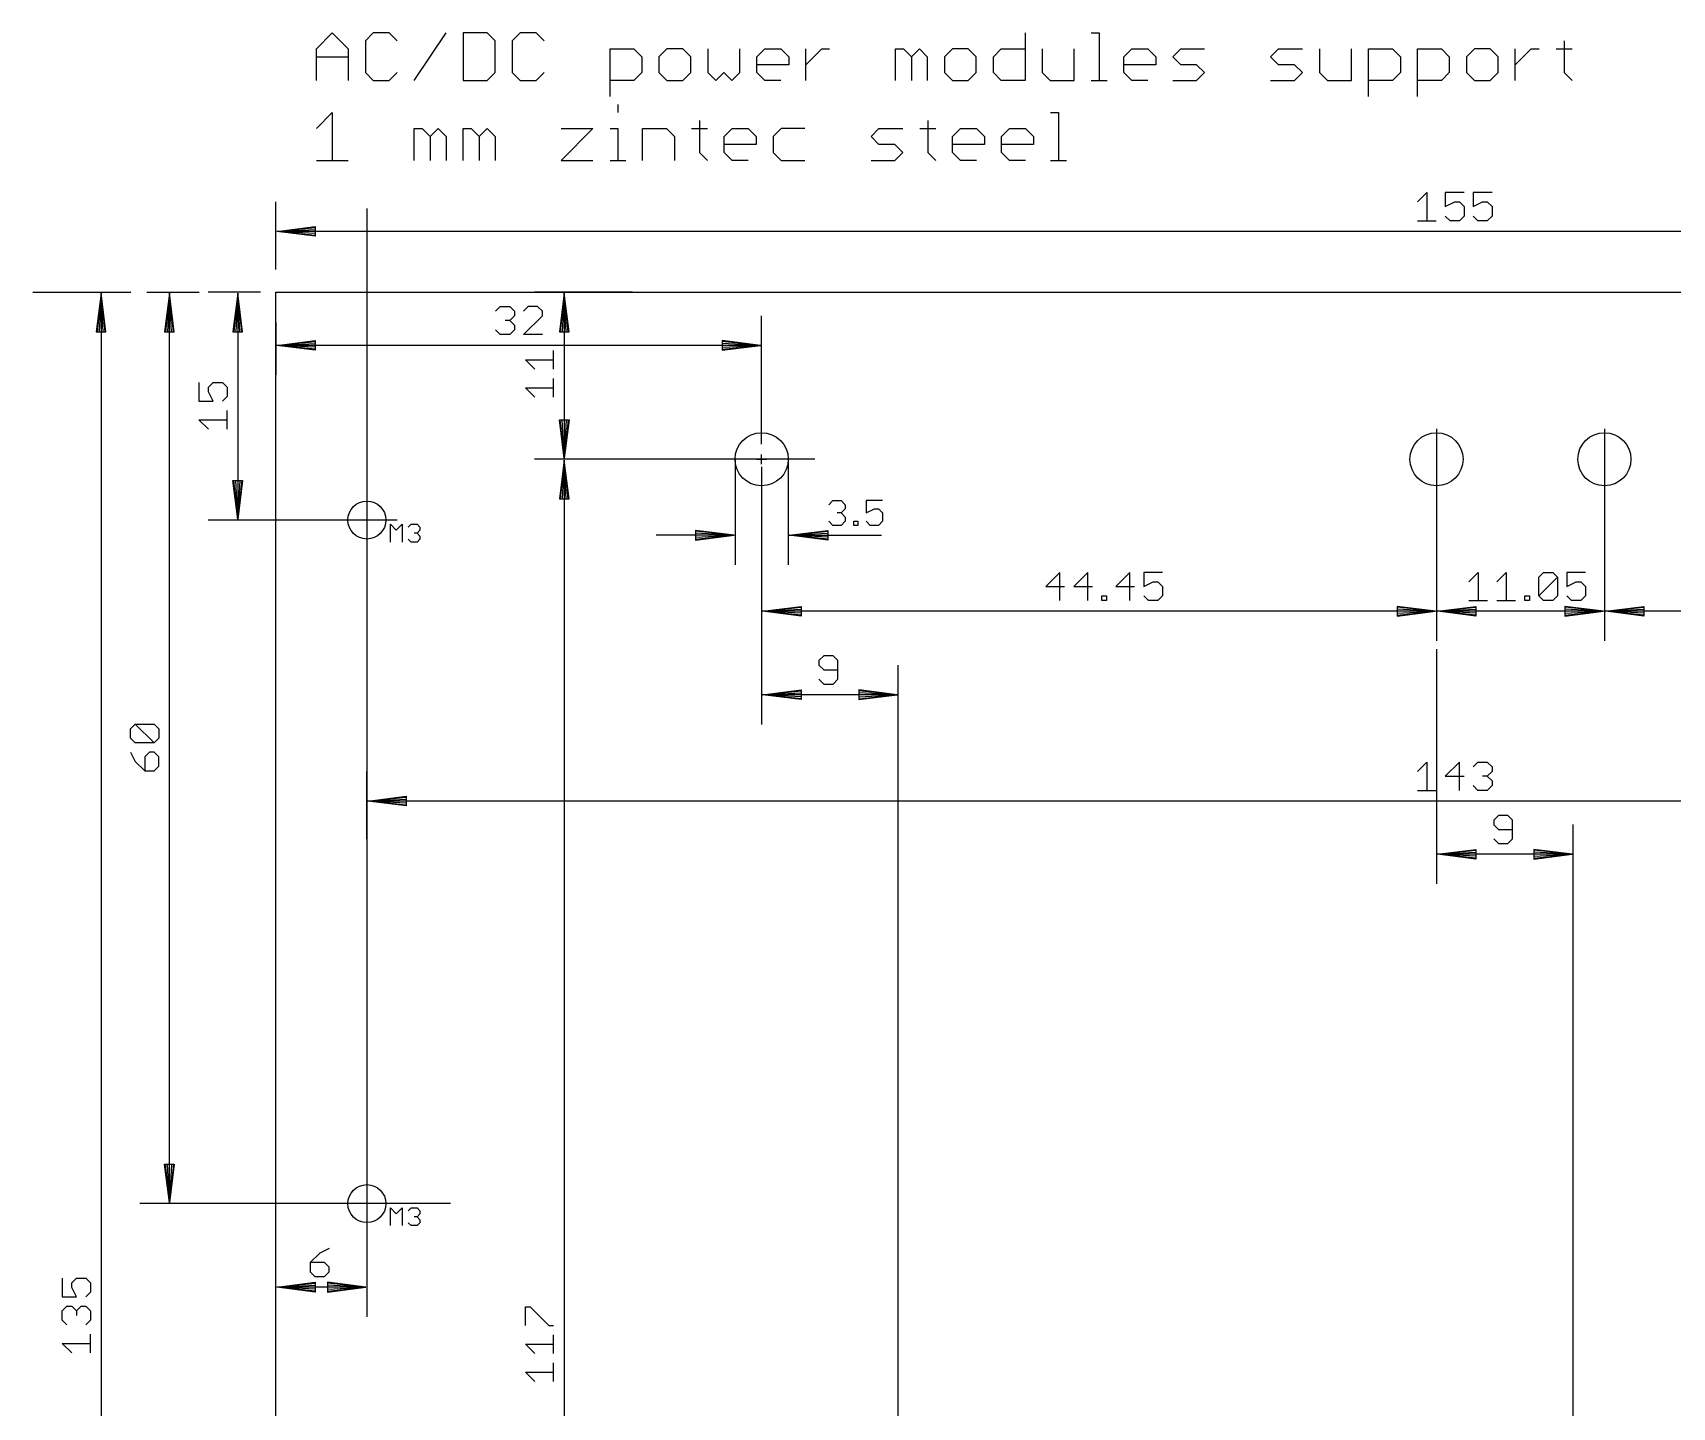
# Model space of a CAD drawing. Extents: x -18 to 158, y 28 to 198.
# Drawn here: x -18.5 to 89.5, y 107.6 to 198.1 of the extents above; entities that cross this region are included whole.
import ezdxf

# ---------------------------------------------------------------- set-up
doc = ezdxf.new("R2010")
doc.units = 0
for name, color, linetype in [('114', 253, 'CONTINUOUS'), ('119', 1, 'CONTINUOUS'), ('133', 2, 'CONTINUOUS'), ('47', 140, 'CONTINUOUS')]:
    doc.layers.add(name, color=color, linetype=linetype)

msp = doc.modelspace()

# ---------------------------------------------------------------- linework, layer by layer
at = {"layer": '114'}
for p, q in [((0.1778, 197.0259), (1.2268, 198.0749)), ((1.2268, 198.0749), (2.2759, 197.0259)), ((3.9251, 198.0749), (3.4006, 197.5504)), ((4.9741, 198.0749), (3.9251, 198.0749)), ((5.4986, 197.5504), (4.9741, 198.0749)), ((6.6233, 194.9278), (8.7214, 198.0749)), ((9.8461, 198.0749), (9.8461, 194.9278)), ((11.4196, 198.0749), (9.8461, 198.0749)), ((11.9441, 197.5504), (11.4196, 198.0749)), ((13.5933, 198.0749), (13.0688, 197.5504)), ((14.6424, 198.0749), (13.5933, 198.0749)), ((15.1669, 197.5504), (14.6424, 198.0749)), ((46.8573, 198.0749), (46.8573, 194.9278)), ((51.2047, 198.0749), (51.7292, 198.0749)), ((51.7292, 198.0749), (51.7292, 194.9278)), ((0.1778, 194.9278), (0.1778, 197.0259)), ((0.1778, 196.5013), (2.2759, 196.5013)), ((2.2759, 197.0259), (2.2759, 194.9278)), ((3.4006, 197.5504), (3.4006, 195.4523)), ((11.9441, 195.4523), (11.9441, 197.5504)), ((13.0688, 197.5504), (13.0688, 195.4523)), ((19.5143, 193.8788), (19.5143, 197.0259)), ((19.5143, 197.0259), (21.0879, 197.0259)), ((21.0879, 197.0259), (21.6124, 196.5013)), ((21.6124, 196.5013), (21.6124, 195.4523)), ((23.2616, 197.0259), (22.7371, 196.5013)), ((22.7371, 196.5013), (22.7371, 195.4523)), ((24.3106, 197.0259), (23.2616, 197.0259)), ((24.8351, 196.5013), (24.3106, 197.0259)), ((24.8351, 195.4523), (24.8351, 196.5013)), ((25.9598, 197.0259), (25.9598, 195.4523)), ((28.0579, 195.4523), (28.0579, 197.0259)), ((29.1826, 196.5013), (29.7071, 197.0259)), ((29.1826, 195.4523), (29.1826, 196.5013)), ((29.7071, 197.0259), (30.7561, 197.0259)), ((30.7561, 197.0259), (31.2806, 196.5013)), ((31.2806, 196.5013), (31.2806, 195.9768)), ((32.4053, 194.9278), (32.4053, 197.0259)), ((32.4053, 195.9768), (33.4544, 197.0259)), ((33.4544, 197.0259), (33.9789, 197.0259)), ((38.3137, 194.9278), (38.3137, 197.0259)), ((38.3137, 197.0259), (38.8382, 197.0259)), ((38.8382, 197.0259), (39.3627, 196.5013)), ((39.3627, 196.5013), (39.8873, 197.0259)), ((39.3627, 196.5013), (39.3627, 194.9278)), ((39.8873, 197.0259), (40.4118, 196.5013)), ((40.4118, 196.5013), (40.4118, 194.9278)), ((42.061, 197.0259), (41.5365, 196.5013)), ((41.5365, 196.5013), (41.5365, 195.4523)), ((43.11, 197.0259), (42.061, 197.0259)), ((43.6345, 196.5013), (43.11, 197.0259)), ((43.6345, 195.4523), (43.6345, 196.5013)), ((44.7592, 196.5013), (45.2837, 197.0259)), ((44.7592, 195.4523), (44.7592, 196.5013)), ((45.2837, 197.0259), (46.8573, 197.0259)), ((47.982, 197.0259), (47.982, 195.4523)), ((50.08, 194.9278), (50.08, 197.0259)), ((53.3532, 196.5013), (53.8777, 197.0259)), ((53.3532, 195.4523), (53.3532, 196.5013)), ((53.8777, 197.0259), (54.9268, 197.0259)), ((54.9268, 197.0259), (55.4513, 196.5013)), ((55.4513, 196.5013), (55.4513, 195.9768)), ((56.576, 196.5013), (57.1005, 197.0259)), ((57.1005, 195.9768), (56.576, 196.5013)), ((57.1005, 197.0259), (58.674, 197.0259)), ((63.0215, 196.5013), (63.546, 197.0259)), ((63.546, 195.9768), (63.0215, 196.5013)), ((63.546, 197.0259), (65.1195, 197.0259)), ((66.2442, 197.0259), (66.2442, 195.4523)), ((68.3423, 194.9278), (68.3423, 197.0259)), ((69.467, 193.8788), (69.467, 197.0259)), ((69.467, 197.0259), (71.0405, 197.0259)), ((71.0405, 197.0259), (71.565, 196.5013)), ((71.565, 196.5013), (71.565, 195.4523)), ((72.6897, 193.8788), (72.6897, 197.0259)), ((72.6897, 197.0259), (74.2633, 197.0259)), ((74.2633, 197.0259), (74.7878, 196.5013)), ((74.7878, 196.5013), (74.7878, 195.4523)), ((76.437, 197.0259), (75.9125, 196.5013)), ((75.9125, 196.5013), (75.9125, 195.4523)), ((77.486, 197.0259), (76.437, 197.0259)), ((78.0106, 196.5013), (77.486, 197.0259)), ((78.0106, 195.4523), (78.0106, 196.5013)), ((79.1352, 194.9278), (79.1352, 197.0259)), ((79.1352, 195.9768), (80.1843, 197.0259)), ((80.1843, 197.0259), (80.7088, 197.0259)), ((81.8209, 197.0259), (82.8699, 197.0259)), ((82.3454, 197.5504), (82.3454, 195.4523)), ((3.4006, 195.4523), (3.9251, 194.9278)), ((4.9741, 194.9278), (5.4986, 195.4523)), ((11.4196, 194.9278), (11.9441, 195.4523)), ((13.0688, 195.4523), (13.5933, 194.9278)), ((14.6424, 194.9278), (15.1669, 195.4523)), ((21.6124, 195.4523), (21.0879, 194.9278)), ((22.7371, 195.4523), (23.2616, 194.9278)), ((24.3106, 194.9278), (24.8351, 195.4523)), ((25.9598, 195.4523), (26.4843, 194.9278)), ((26.4843, 194.9278), (27.0089, 195.4523)), ((27.0089, 195.4523), (27.5334, 194.9278)), ((27.5334, 194.9278), (28.0579, 195.4523)), ((31.2806, 195.9768), (29.1826, 195.9768)), ((29.7071, 194.9278), (29.1826, 195.4523)), ((41.5365, 195.4523), (42.061, 194.9278)), ((43.11, 194.9278), (43.6345, 195.4523)), ((45.2837, 194.9278), (44.7592, 195.4523)), ((47.982, 195.4523), (48.5065, 194.9278)), ((55.4513, 195.9768), (53.3532, 195.9768)), ((53.8777, 194.9278), (53.3532, 195.4523)), ((58.1495, 195.9768), (57.1005, 195.9768)), ((58.674, 195.4523), (58.1495, 195.9768)), ((58.1495, 194.9278), (58.674, 195.4523)), ((64.595, 195.9768), (63.546, 195.9768)), ((65.1195, 195.4523), (64.595, 195.9768)), ((64.595, 194.9278), (65.1195, 195.4523)), ((66.2442, 195.4523), (66.7687, 194.9278)), ((71.565, 195.4523), (71.0405, 194.9278)), ((74.7878, 195.4523), (74.2633, 194.9278)), ((75.9125, 195.4523), (76.437, 194.9278)), ((77.486, 194.9278), (78.0106, 195.4523)), ((82.3454, 195.4523), (82.8699, 194.9278)), ((3.9251, 194.9278), (4.9741, 194.9278)), ((9.8461, 194.9278), (11.4196, 194.9278)), ((13.5933, 194.9278), (14.6424, 194.9278)), ((21.0879, 194.9278), (19.5143, 194.9278)), ((23.2616, 194.9278), (24.3106, 194.9278)), ((30.7561, 194.9278), (29.7071, 194.9278)), ((42.061, 194.9278), (43.11, 194.9278)), ((46.8573, 194.9278), (45.2837, 194.9278)), ((48.5065, 194.9278), (50.08, 194.9278)), ((51.2047, 194.9278), (52.2538, 194.9278)), ((54.9268, 194.9278), (53.8777, 194.9278)), ((56.576, 194.9278), (58.1495, 194.9278)), ((63.0215, 194.9278), (64.595, 194.9278)), ((66.7687, 194.9278), (68.3423, 194.9278)), ((71.0405, 194.9278), (69.467, 194.9278)), ((74.2633, 194.9278), (72.6897, 194.9278)), ((76.437, 194.9278), (77.486, 194.9278)), ((20.0388, 193.3494), (20.0388, 192.8249)), ((0.1778, 191.7759), (1.2268, 192.8249)), ((1.2268, 192.8249), (1.2268, 189.6778)), ((25.4101, 192.3004), (25.4101, 190.2023)), ((40.4496, 192.3004), (40.4496, 190.2023)), ((48.5191, 192.8249), (49.0436, 192.8249)), ((49.0436, 192.8249), (49.0436, 189.6778)), ((6.6233, 189.6778), (6.6233, 191.7759)), ((6.6233, 191.7759), (7.1478, 191.7759)), ((7.1478, 191.7759), (7.6723, 191.2513)), ((7.6723, 191.2513), (8.1968, 191.7759)), ((7.6723, 191.2513), (7.6723, 189.6778)), ((8.1968, 191.7759), (8.7214, 191.2513)), ((8.7214, 191.2513), (8.7214, 189.6778)), ((9.8461, 189.6778), (9.8461, 191.7759)), ((9.8461, 191.7759), (10.3706, 191.7759)), ((10.3706, 191.7759), (10.8951, 191.2513)), ((10.8951, 191.2513), (11.4196, 191.7759)), ((10.8951, 191.2513), (10.8951, 189.6778)), ((11.4196, 191.7759), (11.9441, 191.2513)), ((11.9441, 191.2513), (11.9441, 189.6778)), ((16.2916, 191.7759), (18.3896, 191.7759)), ((18.3896, 191.7759), (16.2916, 189.6778)), ((19.5143, 191.7759), (20.0388, 191.7759)), ((20.0388, 191.7759), (20.0388, 189.6778)), ((21.6628, 189.6778), (21.6628, 191.7759)), ((21.6628, 191.7759), (23.2364, 191.7759)), ((23.2364, 191.7759), (23.7609, 191.2513)), ((23.7609, 191.2513), (23.7609, 189.6778)), ((24.8856, 191.7759), (25.9346, 191.7759)), ((27.0341, 191.2513), (27.5586, 191.7759)), ((27.0341, 190.2023), (27.0341, 191.2513)), ((27.5586, 191.7759), (28.6076, 191.7759)), ((28.6076, 191.7759), (29.1321, 191.2513)), ((29.1321, 191.2513), (29.1321, 190.7268)), ((30.7813, 191.7759), (30.2568, 191.2513)), ((30.2568, 191.2513), (30.2568, 190.2023)), ((32.3549, 191.7759), (30.7813, 191.7759)), ((36.7023, 191.2513), (37.2268, 191.7759)), ((37.2268, 190.7268), (36.7023, 191.2513)), ((37.2268, 191.7759), (38.8004, 191.7759)), ((39.9251, 191.7759), (40.9741, 191.7759)), ((42.0736, 191.2513), (42.5981, 191.7759)), ((42.0736, 190.2023), (42.0736, 191.2513)), ((42.5981, 191.7759), (43.6471, 191.7759)), ((43.6471, 191.7759), (44.1716, 191.2513)), ((44.1716, 191.2513), (44.1716, 190.7268)), ((45.2963, 191.2513), (45.8209, 191.7759)), ((45.2963, 190.2023), (45.2963, 191.2513)), ((45.8209, 191.7759), (46.8699, 191.7759)), ((46.8699, 191.7759), (47.3944, 191.2513)), ((47.3944, 191.2513), (47.3944, 190.7268)), ((25.4101, 190.2023), (25.9346, 189.6778)), ((29.1321, 190.7268), (27.0341, 190.7268)), ((27.5586, 189.6778), (27.0341, 190.2023)), ((30.2568, 190.2023), (30.7813, 189.6778)), ((38.2759, 190.7268), (37.2268, 190.7268)), ((38.8004, 190.2023), (38.2759, 190.7268)), ((38.2759, 189.6778), (38.8004, 190.2023)), ((40.4496, 190.2023), (40.9741, 189.6778)), ((44.1716, 190.7268), (42.0736, 190.7268)), ((42.5981, 189.6778), (42.0736, 190.2023)), ((47.3944, 190.7268), (45.2963, 190.7268)), ((45.8209, 189.6778), (45.2963, 190.2023)), ((0.1778, 189.6778), (2.2759, 189.6778)), ((16.2916, 189.6778), (18.3896, 189.6778)), ((19.5143, 189.6778), (20.5633, 189.6778)), ((28.6076, 189.6778), (27.5586, 189.6778)), ((30.7813, 189.6778), (32.3549, 189.6778)), ((36.7023, 189.6778), (38.2759, 189.6778)), ((43.6471, 189.6778), (42.5981, 189.6778)), ((46.8699, 189.6778), (45.8209, 189.6778)), ((48.5191, 189.6778), (49.5681, 189.6778))]:
    msp.add_line(p, q, dxfattribs=at)
at = {"layer": '119'}
for p, q in [((-2.5, 181), (152.5, 181)), ((-2.5, 61), (-2.5, 181)), ((5.0508, 164.5508), (5.0508, 165.7202)), ((5.0508, 165.7202), (5.4406, 165.3304)), ((5.4406, 165.3304), (5.8304, 165.7202)), ((5.8304, 165.7202), (5.8304, 164.5508)), ((6.2202, 165.5253), (6.4151, 165.7202)), ((6.4151, 165.7202), (6.8049, 165.7202)), ((6.8049, 165.7202), (6.9998, 165.5253)), ((6.9998, 165.3304), (6.8049, 165.1355)), ((6.9998, 165.5253), (6.9998, 165.3304)), ((6.4151, 164.5508), (6.2202, 164.7457)), ((6.8049, 164.5508), (6.4151, 164.5508)), ((6.8049, 165.1355), (6.61, 165.1355)), ((6.8049, 165.1355), (6.9998, 164.9406)), ((6.9998, 164.7457), (6.8049, 164.5508)), ((6.9998, 164.9406), (6.9998, 164.7457)), ((5.0508, 119.5508), (5.0508, 120.7202)), ((5.0508, 120.7202), (5.4406, 120.3304)), ((5.4406, 120.3304), (5.8304, 120.7202)), ((5.8304, 120.7202), (5.8304, 119.5508)), ((6.2202, 120.5253), (6.4151, 120.7202)), ((6.4151, 120.7202), (6.8049, 120.7202)), ((6.8049, 120.1355), (6.61, 120.1355)), ((6.8049, 120.7202), (6.9998, 120.5253)), ((6.9998, 120.3304), (6.8049, 120.1355)), ((6.8049, 120.1355), (6.9998, 119.9406)), ((6.9998, 120.5253), (6.9998, 120.3304)), ((6.9998, 119.9406), (6.9998, 119.7457)), ((6.4151, 119.5508), (6.2202, 119.7457)), ((6.8049, 119.5508), (6.4151, 119.5508)), ((6.9998, 119.7457), (6.8049, 119.5508))]:
    msp.add_line(p, q, dxfattribs=at)
for centre, radius in [((29.5, 170), 1.75), ((3.5, 166), 1.25), ((3.5, 121), 1.25)]:
    msp.add_circle(centre, radius, dxfattribs=at)
at = {"layer": '133'}
for p, q in [((73.945, 172), (73.945, 158.05)), ((85, 172), (85, 158.05)), ((49.1395, 162.5554), (48.215, 161.6308)), ((49.1395, 160.7062), (49.1395, 162.5554)), ((50.9811, 162.5554), (50.0565, 161.6308)), ((50.9811, 160.7062), (50.9811, 162.5554)), ((53.7435, 162.5554), (52.8189, 161.6308)), ((53.7435, 160.7062), (53.7435, 162.5554)), ((55.8932, 162.5554), (54.6605, 162.5554)), ((54.6605, 162.5554), (54.6605, 161.6308)), ((76.0721, 161.939), (76.6885, 162.5554)), ((76.6885, 162.5554), (76.6885, 160.7062)), ((77.9136, 161.939), (78.53, 162.5554)), ((78.53, 162.5554), (78.53, 160.7062)), ((80.676, 162.2472), (80.9842, 162.5554)), ((80.676, 161.0144), (80.676, 162.2472)), ((80.676, 161.0144), (81.9088, 162.2472)), ((80.9842, 162.5554), (81.6006, 162.5554)), ((81.6006, 162.5554), (81.9088, 162.2472)), ((81.9088, 162.2472), (81.9088, 161.0144)), ((83.7504, 162.5554), (82.5176, 162.5554)), ((82.5176, 162.5554), (82.5176, 161.6308)), ((29.5, 161.5), (29.5, 158.05)), ((48.215, 161.6308), (49.4477, 161.6308)), ((50.0565, 161.6308), (51.2893, 161.6308)), ((51.8981, 160.7062), (51.8981, 161.0144)), ((51.8981, 161.0144), (52.2063, 161.0144)), ((52.2063, 161.0144), (52.2063, 160.7062)), ((52.8189, 161.6308), (54.0517, 161.6308)), ((54.6605, 161.6308), (55.2769, 161.939)), ((54.9687, 160.7062), (54.6605, 161.0144)), ((55.2769, 161.939), (55.5851, 161.939)), ((55.5851, 161.939), (55.8932, 161.6308)), ((55.8932, 161.0144), (55.5851, 160.7062)), ((55.8932, 161.6308), (55.8932, 161.0144)), ((73.945, 161.5), (73.945, 158.05)), ((79.7552, 160.7062), (79.7552, 161.0144)), ((79.7552, 161.0144), (80.0634, 161.0144)), ((80.0634, 161.0144), (80.0634, 160.7062)), ((80.9842, 160.7062), (80.676, 161.0144)), ((81.9088, 161.0144), (81.6006, 160.7062)), ((82.5176, 161.6308), (83.134, 161.939)), ((82.8258, 160.7062), (82.5176, 161.0144)), ((83.134, 161.939), (83.4422, 161.939)), ((83.4422, 161.939), (83.7504, 161.6308)), ((83.7504, 161.0144), (83.4422, 160.7062)), ((83.7504, 161.6308), (83.7504, 161.0144)), ((85, 161.5), (85, 158.05)), ((29.565, 160), (32.1, 160.3192)), ((29.565, 160), (32.1, 160.26)), ((29.565, 160), (32.1, 160.13)), ((73.88, 160), (29.565, 160)), ((32.1, 159.6808), (29.565, 160)), ((32.1, 159.87), (29.565, 160)), ((32.1, 159.74), (29.565, 160)), ((32.1, 160.3192), (32.1, 159.6808)), ((52.2063, 160.7062), (51.8981, 160.7062)), ((55.5851, 160.7062), (54.9687, 160.7062)), ((73.88, 160), (71.345, 160.3192)), ((71.345, 160.3192), (71.345, 159.6808)), ((73.88, 160), (71.345, 160.26)), ((73.88, 160), (71.345, 160.13)), ((71.345, 159.6808), (73.88, 160)), ((71.345, 159.87), (73.88, 160)), ((71.345, 159.74), (73.88, 160)), ((74.01, 160), (76.545, 160.3192)), ((74.01, 160), (76.545, 160.26)), ((74.01, 160), (76.545, 160.13)), ((84.935, 160), (74.01, 160)), ((76.545, 159.6808), (74.01, 160)), ((76.545, 159.87), (74.01, 160)), ((76.545, 159.74), (74.01, 160)), ((76.0721, 160.7062), (77.3049, 160.7062)), ((76.545, 160.3192), (76.545, 159.6808)), ((77.9136, 160.7062), (79.1464, 160.7062)), ((80.0634, 160.7062), (79.7552, 160.7062)), ((81.6006, 160.7062), (80.9842, 160.7062)), ((84.935, 160), (82.4, 160.3192)), ((82.4, 160.3192), (82.4, 159.6808)), ((84.935, 160), (82.4, 160.26)), ((84.935, 160), (82.4, 160.13)), ((82.4, 159.6808), (84.935, 160)), ((82.4, 159.87), (84.935, 160)), ((82.4, 159.74), (84.935, 160)), ((83.4422, 160.7062), (82.8258, 160.7062)), ((85.065, 160), (87.6, 160.3192)), ((85.065, 160), (87.6, 160.26)), ((85.065, 160), (87.6, 160.13)), ((129.38, 160), (85.065, 160)), ((87.6, 159.6808), (85.065, 160)), ((87.6, 159.87), (85.065, 160)), ((87.6, 159.74), (85.065, 160)), ((87.6, 160.3192), (87.6, 159.6808))]:
    msp.add_line(p, q, dxfattribs=at)
for centre in [(73.945, 170), (85, 170)]:
    msp.add_circle(centre, 1.75, dxfattribs=at)
at = {"layer": '47'}
for p, q in [((-2.5, 182.5), (-2.5, 186.95)), ((72.6841, 186.939), (73.3005, 187.5554)), ((73.3005, 187.5554), (73.3005, 185.7062)), ((75.7584, 187.5554), (74.5256, 187.5554)), ((74.5256, 187.5554), (74.5256, 186.6308)), ((74.5256, 186.6308), (75.142, 186.939)), ((75.142, 186.939), (75.4502, 186.939)), ((75.4502, 186.939), (75.7584, 186.6308)), ((77.6, 187.5554), (76.3672, 187.5554)), ((76.3672, 187.5554), (76.3672, 186.6308)), ((76.3672, 186.6308), (76.9836, 186.939)), ((76.9836, 186.939), (77.2918, 186.939)), ((77.2918, 186.939), (77.6, 186.6308)), ((3.5, 186.5), (3.5, 113.55)), ((72.6841, 185.7062), (73.9168, 185.7062)), ((74.8338, 185.7062), (74.5256, 186.0144)), ((75.4502, 185.7062), (74.8338, 185.7062)), ((75.7584, 186.0144), (75.4502, 185.7062)), ((75.7584, 186.6308), (75.7584, 186.0144)), ((76.6754, 185.7062), (76.3672, 186.0144)), ((77.2918, 185.7062), (76.6754, 185.7062)), ((77.6, 186.0144), (77.2918, 185.7062)), ((77.6, 186.6308), (77.6, 186.0144)), ((-2.435, 185), (0.1, 185.3192)), ((-2.435, 185), (0.1, 185.26)), ((-2.435, 185), (0.1, 185.13)), ((152.435, 185), (-2.435, 185)), ((0.1, 184.6808), (-2.435, 185)), ((0.1, 184.87), (-2.435, 185)), ((0.1, 184.74), (-2.435, 185)), ((0.1, 185.3192), (0.1, 184.6808)), ((-18.5, 181), (-12.05, 181)), ((-14, 180.935), (-14.3192, 178.4)), ((-14, 180.935), (-14.26, 178.4)), ((-14, 180.935), (-14.13, 178.4)), ((-14, 180.935), (-14, 46.065)), ((-13.6808, 178.4), (-14, 180.935)), ((-13.87, 178.4), (-14, 180.935)), ((-13.74, 178.4), (-14, 180.935)), ((-11, 181), (-7.55, 181)), ((-9.5, 180.935), (-9.8192, 178.4)), ((-9.5, 180.935), (-9.76, 178.4)), ((-9.5, 180.935), (-9.63, 178.4)), ((-9.5, 121.065), (-9.5, 180.935)), ((-9.1808, 178.4), (-9.5, 180.935)), ((-9.37, 178.4), (-9.5, 180.935)), ((-9.24, 178.4), (-9.5, 180.935)), ((-3.5, 181), (-6.95, 181)), ((-5, 180.935), (-5.3192, 178.4)), ((-5, 180.935), (-5.26, 178.4)), ((-5, 180.935), (-5.13, 178.4)), ((-5, 180.935), (-5, 166.065)), ((-4.6808, 178.4), (-5, 180.935)), ((-4.87, 178.4), (-5, 180.935)), ((-4.74, 178.4), (-5, 180.935)), ((21, 181), (14.55, 181)), ((16.5, 180.935), (16.1808, 178.4)), ((16.5, 180.935), (16.24, 178.4)), ((16.5, 180.935), (16.37, 178.4)), ((16.5, 180.935), (16.5, 170.065)), ((16.8192, 178.4), (16.5, 180.935)), ((16.63, 178.4), (16.5, 180.935)), ((16.76, 178.4), (16.5, 180.935)), ((11.9829, 179.7472), (12.2911, 180.0554)), ((12.2911, 180.0554), (12.9075, 180.0554)), ((12.9075, 180.0554), (13.2157, 179.7472)), ((13.2157, 179.439), (12.9075, 179.1308)), ((13.2157, 179.7472), (13.2157, 179.439)), ((14.1327, 180.0554), (13.8245, 179.7472)), ((13.8245, 178.2062), (15.0573, 179.439)), ((14.7491, 180.0554), (14.1327, 180.0554)), ((15.0573, 179.7472), (14.7491, 180.0554)), ((15.0573, 179.439), (15.0573, 179.7472)), ((29.5, 171), (29.5, 179.45)), ((-14.3192, 178.4), (-13.6808, 178.4)), ((-9.8192, 178.4), (-9.1808, 178.4)), ((-5.3192, 178.4), (-4.6808, 178.4)), ((-2.5, 179), (-2.5, 175.55)), ((12.2911, 178.2062), (11.9829, 178.5144)), ((12.9075, 178.2062), (12.2911, 178.2062)), ((12.9075, 179.1308), (12.5993, 179.1308)), ((12.9075, 179.1308), (13.2157, 178.8226)), ((13.2157, 178.5144), (12.9075, 178.2062)), ((13.2157, 178.8226), (13.2157, 178.5144)), ((15.0573, 178.2062), (13.8245, 178.2062)), ((16.1808, 178.4), (16.8192, 178.4)), ((-2.435, 177.5), (0.1, 177.8192)), ((-2.435, 177.5), (0.1, 177.76)), ((-2.435, 177.5), (0.1, 177.63)), ((29.435, 177.5), (-2.435, 177.5)), ((0.1, 177.1808), (-2.435, 177.5)), ((0.1, 177.37), (-2.435, 177.5)), ((0.1, 177.24), (-2.435, 177.5)), ((0.1, 177.8192), (0.1, 177.1808)), ((15.7938, 175.9316), (15.7938, 177.1644)), ((29.435, 177.5), (26.9, 177.8192)), ((26.9, 177.8192), (26.9, 177.1808)), ((29.435, 177.5), (26.9, 177.76)), ((29.435, 177.5), (26.9, 177.63)), ((26.9, 177.1808), (29.435, 177.5)), ((26.9, 177.37), (29.435, 177.5)), ((26.9, 177.24), (29.435, 177.5)), ((14.561, 175.9316), (13.9446, 176.548)), ((13.9446, 176.548), (15.7938, 176.548)), ((-7.5554, 175.0573), (-7.5554, 173.8245)), ((-6.939, 174.7491), (-6.6308, 175.0573)), ((-6.6308, 175.0573), (-6.0144, 175.0573)), ((-6.0144, 175.0573), (-5.7062, 174.7491)), ((15.7938, 174.09), (15.7938, 175.3228)), ((-6.939, 174.4409), (-6.939, 174.7491)), ((-6.6308, 173.8245), (-6.939, 174.4409)), ((-5.7062, 174.1327), (-6.0144, 173.8245)), ((-5.7062, 174.7491), (-5.7062, 174.1327)), ((14.561, 174.09), (13.9446, 174.7064)), ((13.9446, 174.7064), (15.7938, 174.7064)), ((-7.5554, 173.8245), (-6.6308, 173.8245)), ((-5.7062, 171.9829), (-5.7062, 173.2157)), ((-6.939, 171.9829), (-7.5554, 172.5993)), ((-7.5554, 172.5993), (-5.7062, 172.5993)), ((16.5, 170.065), (16.1808, 172.6)), ((16.1808, 172.6), (16.8192, 172.6)), ((16.5, 170.065), (16.24, 172.6)), ((16.5, 170.065), (16.37, 172.6)), ((16.8192, 172.6), (16.5, 170.065)), ((16.63, 172.6), (16.5, 170.065)), ((16.76, 172.6), (16.5, 170.065)), ((33, 170), (14.55, 170)), ((21, 170), (14.55, 170)), ((16.5, 169.935), (16.1808, 167.4)), ((16.5, 169.935), (16.24, 167.4)), ((16.5, 169.935), (16.37, 167.4)), ((16.5, 169.935), (16.5, 53.065)), ((16.8192, 167.4), (16.5, 169.935)), ((16.63, 167.4), (16.5, 169.935)), ((16.76, 167.4), (16.5, 169.935)), ((27.75, 170), (27.75, 163.05)), ((29.1808, 170), (29.8192, 170)), ((29.5, 169.6808), (29.5, 170.3192)), ((31.25, 170), (31.25, 163.05)), ((-5, 166.065), (-5.3192, 168.6)), ((-5.3192, 168.6), (-4.6808, 168.6)), ((-5, 166.065), (-5.26, 168.6)), ((-5, 166.065), (-5.13, 168.6)), ((-4.6808, 168.6), (-5, 166.065)), ((-4.87, 168.6), (-5, 166.065)), ((-4.74, 168.6), (-5, 166.065)), ((29.5, 169.5), (29.5, 152.55)), ((16.1808, 167.4), (16.8192, 167.4)), ((33.9262, 167.0065), (34.1974, 167.2777)), ((34.1974, 167.2777), (34.7397, 167.2777)), ((34.7397, 166.4642), (34.4685, 166.4642)), ((34.7397, 167.2777), (35.0109, 167.0065)), ((35.0109, 166.7354), (34.7397, 166.4642)), ((34.7397, 166.4642), (35.0109, 166.193)), ((35.0109, 167.0065), (35.0109, 166.7354)), ((37.4666, 167.2777), (36.3819, 167.2777)), ((36.3819, 167.2777), (36.3819, 166.4642)), ((36.3819, 166.4642), (36.9243, 166.7354)), ((36.9243, 166.7354), (37.1954, 166.7354)), ((37.1954, 166.7354), (37.4666, 166.4642)), ((37.4666, 166.4642), (37.4666, 165.9219)), ((5.5, 166), (-6.95, 166)), ((27.685, 165), (25.15, 165.3192)), ((25.15, 165.3192), (25.15, 164.6808)), ((27.685, 165), (25.15, 165.26)), ((31.315, 165), (33.85, 165.3192)), ((31.315, 165), (33.85, 165.26)), ((33.85, 165.3192), (33.85, 164.6808)), ((34.1974, 165.6507), (33.9262, 165.9219)), ((34.7397, 165.6507), (34.1974, 165.6507)), ((35.0109, 165.9219), (34.7397, 165.6507)), ((35.0109, 166.193), (35.0109, 165.9219)), ((35.5634, 165.6507), (35.5634, 165.9219)), ((35.5634, 165.9219), (35.8345, 165.9219)), ((35.8345, 165.6507), (35.5634, 165.6507)), ((35.8345, 165.9219), (35.8345, 165.6507)), ((36.6531, 165.6507), (36.3819, 165.9219)), ((37.1954, 165.6507), (36.6531, 165.6507)), ((37.4666, 165.9219), (37.1954, 165.6507)), ((27.685, 165), (22.55, 165)), ((27.685, 165), (25.15, 165.13)), ((25.15, 164.6808), (27.685, 165)), ((25.15, 164.87), (27.685, 165)), ((25.15, 164.74), (27.685, 165)), ((31.315, 165), (33.85, 165.13)), ((31.315, 165), (37.3846, 165)), ((33.85, 164.6808), (31.315, 165)), ((33.85, 164.87), (31.315, 165)), ((33.85, 164.74), (31.315, 165)), ((33.5855, 157.0554), (33.2773, 156.7472)), ((33.2773, 156.7472), (33.2773, 156.439)), ((34.2019, 157.0554), (33.5855, 157.0554)), ((34.5101, 156.7472), (34.2019, 157.0554)), ((34.5101, 155.5144), (34.5101, 156.7472)), ((73.945, 157.5), (73.945, 142.05)), ((33.2773, 156.439), (33.5855, 156.1308)), ((33.2773, 155.5144), (33.5855, 155.2062)), ((33.5855, 156.1308), (34.5101, 156.1308)), ((34.2019, 155.2062), (34.5101, 155.5144)), ((38.5, 48.5), (38.5, 156.45)), ((29.565, 154.5), (32.1, 154.8192)), ((29.565, 154.5), (32.1, 154.76)), ((29.565, 154.5), (32.1, 154.63)), ((38.435, 154.5), (29.565, 154.5)), ((32.1, 154.1808), (29.565, 154.5)), ((32.1, 154.37), (29.565, 154.5)), ((32.1, 154.24), (29.565, 154.5)), ((32.1, 154.8192), (32.1, 154.1808)), ((33.5855, 155.2062), (34.2019, 155.2062)), ((38.435, 154.5), (35.9, 154.8192)), ((35.9, 154.8192), (35.9, 154.1808)), ((38.435, 154.5), (35.9, 154.76)), ((38.435, 154.5), (35.9, 154.63)), ((35.9, 154.1808), (38.435, 154.5)), ((35.9, 154.37), (38.435, 154.5)), ((35.9, 154.24), (38.435, 154.5)), ((-12.0554, 152.2491), (-11.7472, 152.5573)), ((-12.0554, 151.6327), (-12.0554, 152.2491)), ((-11.7472, 152.5573), (-10.5144, 152.5573)), ((-10.5144, 151.3245), (-11.7472, 152.5573)), ((-10.5144, 152.5573), (-10.2062, 152.2491)), ((-10.2062, 152.2491), (-10.2062, 151.6327)), ((-11.7472, 151.3245), (-12.0554, 151.6327)), ((-10.5144, 151.3245), (-11.7472, 151.3245)), ((-10.2062, 151.6327), (-10.5144, 151.3245)), ((-12.0554, 150.7157), (-11.7472, 150.0993)), ((-11.7472, 150.0993), (-11.1308, 149.4829)), ((-10.8226, 150.7157), (-11.1308, 150.4075)), ((-11.1308, 150.4075), (-11.1308, 149.4829)), ((-10.5144, 150.7157), (-10.8226, 150.7157)), ((-10.2062, 150.4075), (-10.5144, 150.7157)), ((-10.2062, 149.7911), (-10.2062, 150.4075)), ((-11.1308, 149.4829), (-10.5144, 149.4829)), ((-10.5144, 149.4829), (-10.2062, 149.7911)), ((3.5, 145), (3.5, 149.45)), ((72.6841, 149.439), (73.3005, 150.0554)), ((73.3005, 150.0554), (73.3005, 148.2062)), ((75.4502, 150.0554), (74.5256, 149.1308)), ((74.5256, 149.1308), (75.7584, 149.1308)), ((75.4502, 148.2062), (75.4502, 150.0554)), ((76.3672, 149.7472), (76.6754, 150.0554)), ((76.6754, 150.0554), (77.2918, 150.0554)), ((77.2918, 149.1308), (76.9836, 149.1308)), ((77.2918, 150.0554), (77.6, 149.7472)), ((77.6, 149.439), (77.2918, 149.1308)), ((77.2918, 149.1308), (77.6, 148.8226)), ((77.6, 149.7472), (77.6, 149.439)), ((72.6841, 148.2062), (73.9168, 148.2062)), ((76.6754, 148.2062), (76.3672, 148.5144)), ((77.2918, 148.2062), (76.6754, 148.2062)), ((77.6, 148.5144), (77.2918, 148.2062)), ((77.6, 148.8226), (77.6, 148.5144)), ((3.565, 147.5), (6.1, 147.8192)), ((3.565, 147.5), (6.1, 147.76)), ((3.565, 147.5), (6.1, 147.63)), ((146.435, 147.5), (3.565, 147.5)), ((6.1, 147.1808), (3.565, 147.5)), ((6.1, 147.37), (3.565, 147.5)), ((6.1, 147.24), (3.565, 147.5)), ((6.1, 147.8192), (6.1, 147.1808)), ((78.0305, 146.5554), (77.7223, 146.2472)), ((77.7223, 146.2472), (77.7223, 145.939)), ((77.7223, 145.939), (78.0305, 145.6308)), ((78.6469, 146.5554), (78.0305, 146.5554)), ((78.9551, 146.2472), (78.6469, 146.5554)), ((78.9551, 145.0144), (78.9551, 146.2472)), ((82.945, 61.5), (82.945, 145.95)), ((77.7223, 145.0144), (78.0305, 144.7062)), ((78.0305, 145.6308), (78.9551, 145.6308)), ((78.0305, 144.7062), (78.6469, 144.7062)), ((78.6469, 144.7062), (78.9551, 145.0144)), ((74.01, 144), (76.545, 144.3192)), ((74.01, 144), (76.545, 144.26)), ((74.01, 144), (76.545, 144.13)), ((82.88, 144), (74.01, 144)), ((76.545, 143.6808), (74.01, 144)), ((76.545, 143.87), (74.01, 144)), ((76.545, 143.74), (74.01, 144)), ((76.545, 144.3192), (76.545, 143.6808)), ((82.88, 144), (80.345, 144.3192)), ((80.345, 144.3192), (80.345, 143.6808)), ((82.88, 144), (80.345, 144.26)), ((82.88, 144), (80.345, 144.13)), ((80.345, 143.6808), (82.88, 144)), ((80.345, 143.87), (82.88, 144)), ((80.345, 143.74), (82.88, 144)), ((-9.5, 121.065), (-9.8192, 123.6)), ((-9.8192, 123.6), (-9.1808, 123.6)), ((-9.5, 121.065), (-9.76, 123.6)), ((-9.5, 121.065), (-9.63, 123.6)), ((-9.1808, 123.6), (-9.5, 121.065)), ((-9.37, 123.6), (-9.5, 121.065)), ((-9.24, 123.6), (-9.5, 121.065)), ((9, 121), (-11.45, 121)), ((0.3937, 117.7472), (-0.2227, 117.1308)), ((1.0101, 118.0554), (0.3937, 117.7472)), ((-2.5, 109.5), (-2.5, 117.45)), ((-0.2227, 117.1308), (-0.2227, 116.5144)), ((0.7019, 117.1308), (-0.2227, 117.1308)), ((1.0101, 116.8226), (0.7019, 117.1308)), ((1.0101, 116.5144), (1.0101, 116.8226)), ((-16.5554, 116.1), (-16.5554, 114.8672)), ((-15.939, 115.7918), (-15.6308, 116.1)), ((-15.939, 115.4836), (-15.939, 115.7918)), ((-15.6308, 116.1), (-15.0144, 116.1)), ((-15.0144, 116.1), (-14.7062, 115.7918)), ((-14.7062, 115.7918), (-14.7062, 115.1754)), ((-2.435, 115.5), (0.1, 115.8192)), ((-2.435, 115.5), (0.1, 115.76)), ((-2.435, 115.5), (0.1, 115.63)), ((-0.2227, 116.5144), (0.0855, 116.2062)), ((0.0855, 116.2062), (0.7019, 116.2062)), ((0.1, 115.8192), (0.1, 115.1808)), ((0.7019, 116.2062), (1.0101, 116.5144)), ((3.435, 115.5), (0.9, 115.8192)), ((0.9, 115.8192), (0.9, 115.1808)), ((3.435, 115.5), (0.9, 115.76)), ((3.435, 115.5), (0.9, 115.63)), ((-16.5554, 114.8672), (-15.6308, 114.8672)), ((-15.6308, 114.8672), (-15.939, 115.4836)), ((-14.7062, 115.1754), (-15.0144, 114.8672)), ((3.435, 115.5), (-2.435, 115.5)), ((0.1, 115.1808), (-2.435, 115.5)), ((0.1, 115.37), (-2.435, 115.5)), ((0.1, 115.24), (-2.435, 115.5)), ((0.9, 115.1808), (3.435, 115.5)), ((0.9, 115.37), (3.435, 115.5)), ((0.9, 115.24), (3.435, 115.5)), ((-16.5554, 113.9502), (-16.2472, 114.2584)), ((-16.5554, 113.3338), (-16.5554, 113.9502)), ((-16.2472, 114.2584), (-15.939, 114.2584)), ((-15.939, 114.2584), (-15.6308, 113.9502)), ((-15.6308, 113.9502), (-15.3226, 114.2584)), ((-15.6308, 113.9502), (-15.6308, 113.642)), ((-15.3226, 114.2584), (-15.0144, 114.2584)), ((-15.0144, 114.2584), (-14.7062, 113.9502)), ((-14.7062, 113.9502), (-14.7062, 113.3338)), ((13.9446, 112.9743), (13.9446, 114.2071)), ((13.9446, 114.2071), (14.2528, 114.2071)), ((14.2528, 114.2071), (15.4856, 112.9743)), ((-16.2472, 113.0256), (-16.5554, 113.3338)), ((-14.7062, 113.3338), (-15.0144, 113.0256)), ((-14.7062, 111.1841), (-14.7062, 112.4169)), ((15.4856, 112.9743), (15.7938, 112.9743)), ((15.7938, 111.1328), (15.7938, 112.3655)), ((-15.939, 111.1841), (-16.5554, 111.8005)), ((-16.5554, 111.8005), (-14.7062, 111.8005)), ((14.561, 111.1328), (13.9446, 111.7491)), ((13.9446, 111.7491), (15.7938, 111.7491)), ((15.7938, 109.2912), (15.7938, 110.524)), ((14.561, 109.2912), (13.9446, 109.9076)), ((13.9446, 109.9076), (15.7938, 109.9076))]:
    msp.add_line(p, q, dxfattribs=at)

doc.saveas('drawing.dxf')
